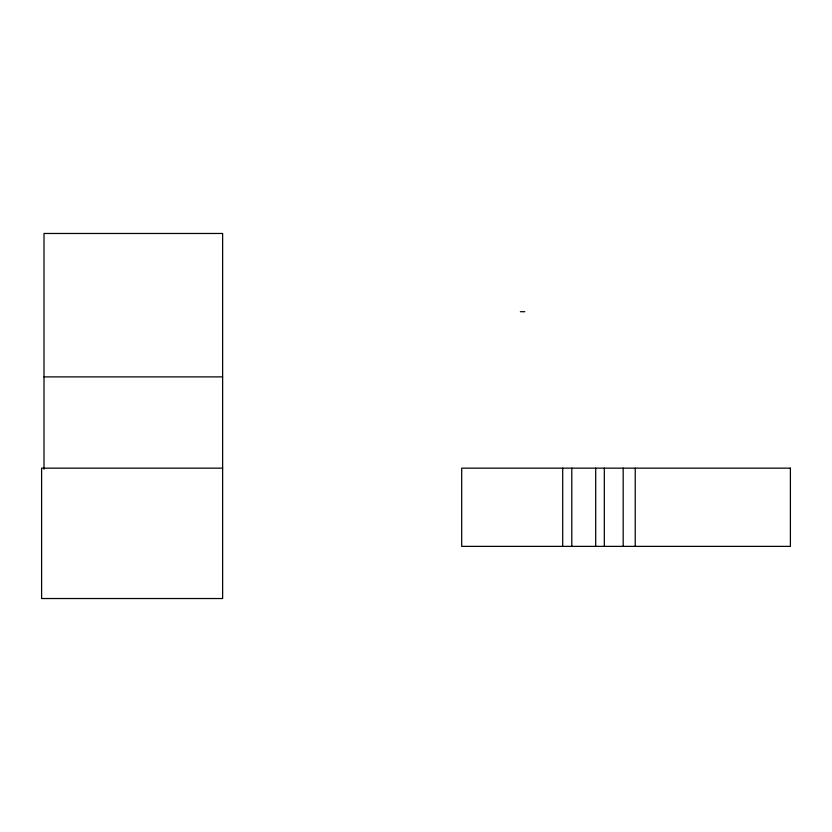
<?xml version="1.0" encoding="UTF-8"?>
<svg xmlns="http://www.w3.org/2000/svg" width="832" height="832" viewBox="0 0 832 832"><rect width="100%" height="100%" fill="white"/><g stroke="black" fill="none" stroke-linecap="round" stroke-linejoin="round"><path stroke-width="1.25" d="M520.374 311.698L524.784 311.698M44.002 376.886L222.633 376.886M222.633 468.156L41.6 468.156L41.6 598.53L222.633 598.53L222.633 233.47L44.002 233.47L44.002 469.165M635.232 468.156L635.232 546.374M623.178 468.156L623.178 546.374M604.323 468.156L604.323 546.374M595.702 468.156L595.702 546.374M571.802 468.156L571.802 546.374M562.702 468.156L562.702 546.374M790.4 468.156L461.698 468.156L461.698 546.374L790.4 546.374L790.4 468.156"/></g></svg>
